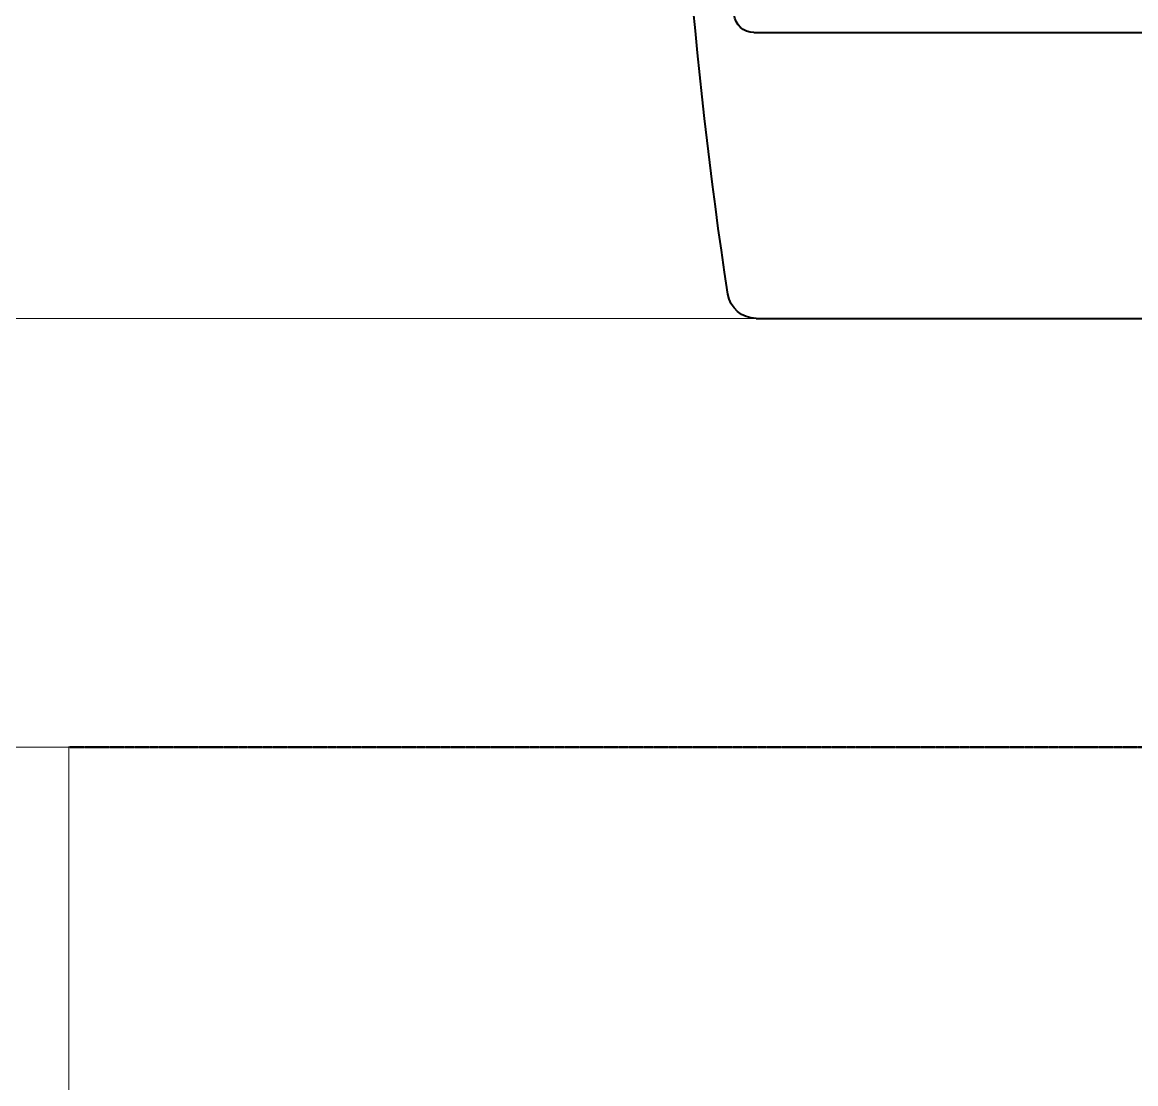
# Model space of a CAD drawing. Header units: millimetres. Extents: x 7371 to 278338, y -43753 to 35464.
# Drawn here: x 19965.7 to 20355.1, y 26442.5 to 26813.7 of the extents above; entities that cross this region are included whole.
import ezdxf

# ---------------------------------------------------------------- set-up
doc = ezdxf.new("R2010")
doc.units = ezdxf.units.MM
doc.header["$MEASUREMENT"] = 0
doc.linetypes.add('DASHED2', pattern=[0.375, 0.25, -0.125])
for name, color, linetype, lineweight in [('BODY', 7, 'Continuous', 40), ('Dimensi', 252, 'Continuous', 9), ('DINDING', 1, 'Continuous', 20), ('LEGEND', 1, 'DASHED2', 50)]:
    doc.layers.add(name, color=color, linetype=linetype, lineweight=lineweight)

# ---------------------------------------------------------------- blocks, each defined once
blk = doc.blocks.new('A$Cbe85e2cb')
at = {"layer": 'BODY'}
for points in [[(0.00849, 0.25572, -0.075788), (0.50151, 0.25572)], [(0, 0.24583, -0.370565), (0.00849, 0.25572)], [(0.1, 0.2466, -0.387577), (0.10636, 0.25357)]]:
    blk.add_lwpolyline(points, format="xyb", dxfattribs=at)
for points in [[(0, 0.24583), (0, 0.0144)], [(0.1, 0.2466), (0.1, 0.0464)]]:
    blk.add_lwpolyline(points, dxfattribs=at)
at = {"layer": 'Dimensi'}
blk.add_lwpolyline([(0, 0.25583), (0, 0.35904)], dxfattribs=at)

msp = doc.modelspace()

# ---------------------------------------------------------------- linework, layer by layer
at = {"layer": 'DINDING', "color": 8}
msp.add_line((19981.95, 26560.25), (19981.95, 24736.52), dxfattribs=at)
msp.add_lwpolyline([(19949.47, 26560.25), (20731.43, 26560.25), (20731.43, 26710.14), (19949.47, 26710.14)], close=True, dxfattribs=at)
at = {"layer": 'LEGEND', "color": 8}
msp.add_line((20581.53, 26560.25), (19981.95, 26560.25), dxfattribs=at)

# ---------------------------------------------------------------- block references
at = {"xscale": 999.2999589644505, "yscale": 999.2999589644505, "zscale": 999.2999589644505, "rotation": 90}
msp.add_blockref('A$Cbe85e2cb', (20468.01, 26710.14), dxfattribs=at)

doc.saveas('drawing.dxf')
